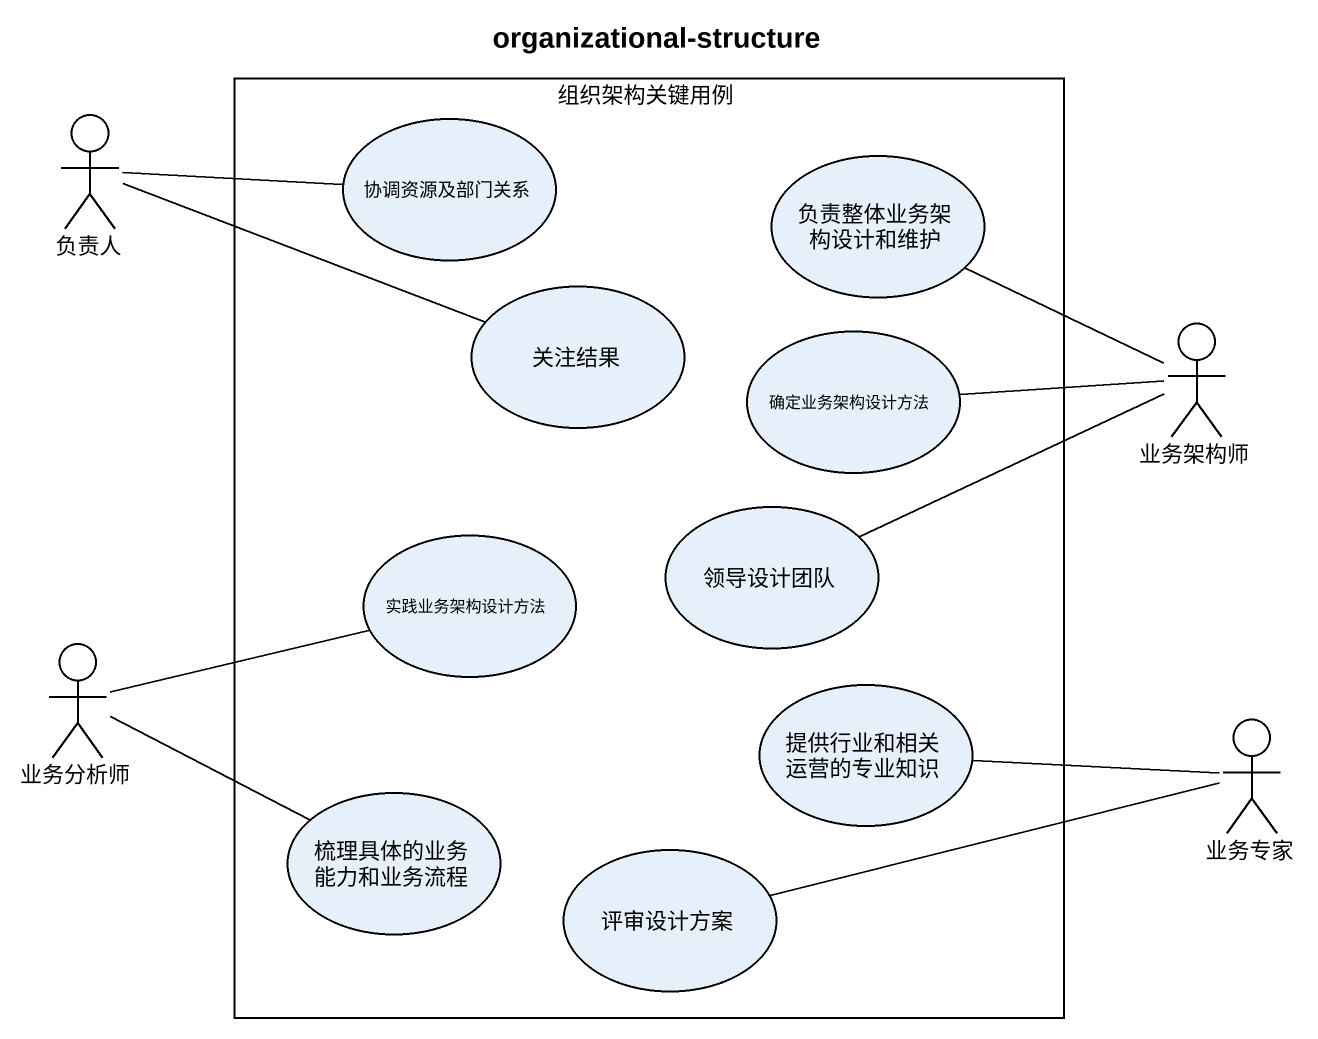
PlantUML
@startuml
title organizational-structure
actor 负责人
rectangle 组织架构关键用例 {
  usecase 协调资源及部门关系
  usecase 负责整体业务架构设计和维护
  usecase 关注结果
  usecase 确定业务架构设计方法
  usecase 实践业务架构设计方法
  usecase 领导设计团队
  usecase 提供行业和相关运营的专业知识
  usecase 梳理具体的业务能力和业务流程
  usecase 评审设计方案
}
actor 业务架构师
actor 业务分析师
actor 业务专家
负责人 -right- 协调资源及部门关系
负责人 -right- 关注结果
业务架构师 -left- 负责整体业务架构设计和维护
业务架构师 -left- 确定业务架构设计方法
业务架构师 -left- 领导设计团队
业务分析师 -right- 实践业务架构设计方法
业务分析师 -right- 梳理具体的业务能力和业务流程
业务专家 -left- 提供行业和相关运营的专业知识
业务专家 -left- 评审设计方案
@enduml
